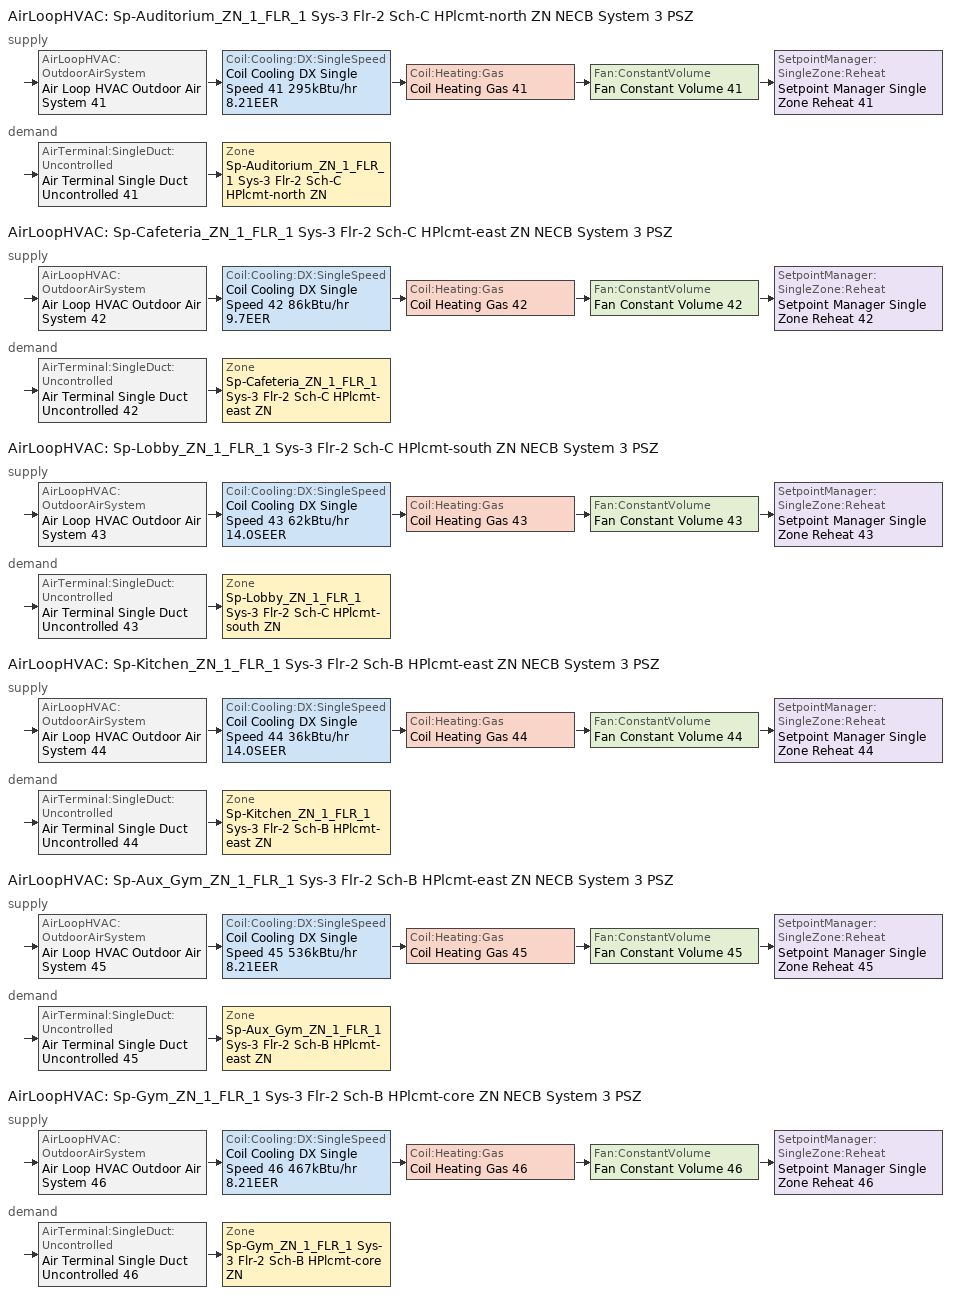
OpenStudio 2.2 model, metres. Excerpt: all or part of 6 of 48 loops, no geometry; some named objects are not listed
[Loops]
AirLoopHVAC 'Sp-Auditorium_ZN_1_FLR_1 Sys-3 Flr-2 Sch-C HPlcmt-north ZN NECB System 3 PSZ'
 supply: AirLoopHVAC:OutdoorAirSystem 'Air Loop HVAC Outdoor Air System 41' > Coil:Cooling:DX:SingleSpeed 'Coil Cooling DX Single Speed 41 295kBtu/hr 8.21EER' > Coil:Heating:Gas 'Coil Heating Gas 41' > Fan:ConstantVolume 'Fan Constant Volume 41' > SetpointManager:SingleZone:Reheat 'Setpoint Manager Single Zone Reheat 41'
 demand: AirTerminal:SingleDuct:Uncontrolled 'Air Terminal Single Duct Uncontrolled 41' > Zone 'Sp-Auditorium_ZN_1_FLR_1 Sys-3 Flr-2 Sch-C HPlcmt-north ZN'
AirLoopHVAC 'Sp-Cafeteria_ZN_1_FLR_1 Sys-3 Flr-2 Sch-C HPlcmt-east ZN NECB System 3 PSZ'
 supply: AirLoopHVAC:OutdoorAirSystem 'Air Loop HVAC Outdoor Air System 42' > Coil:Cooling:DX:SingleSpeed 'Coil Cooling DX Single Speed 42 86kBtu/hr 9.7EER' > Coil:Heating:Gas 'Coil Heating Gas 42' > Fan:ConstantVolume 'Fan Constant Volume 42' > SetpointManager:SingleZone:Reheat 'Setpoint Manager Single Zone Reheat 42'
 demand: AirTerminal:SingleDuct:Uncontrolled 'Air Terminal Single Duct Uncontrolled 42' > Zone 'Sp-Cafeteria_ZN_1_FLR_1 Sys-3 Flr-2 Sch-C HPlcmt-east ZN'
AirLoopHVAC 'Sp-Lobby_ZN_1_FLR_1 Sys-3 Flr-2 Sch-C HPlcmt-south ZN NECB System 3 PSZ'
 supply: AirLoopHVAC:OutdoorAirSystem 'Air Loop HVAC Outdoor Air System 43' > Coil:Cooling:DX:SingleSpeed 'Coil Cooling DX Single Speed 43 62kBtu/hr 14.0SEER' > Coil:Heating:Gas 'Coil Heating Gas 43' > Fan:ConstantVolume 'Fan Constant Volume 43' > SetpointManager:SingleZone:Reheat 'Setpoint Manager Single Zone Reheat 43'
 demand: AirTerminal:SingleDuct:Uncontrolled 'Air Terminal Single Duct Uncontrolled 43' > Zone 'Sp-Lobby_ZN_1_FLR_1 Sys-3 Flr-2 Sch-C HPlcmt-south ZN'
AirLoopHVAC 'Sp-Kitchen_ZN_1_FLR_1 Sys-3 Flr-2 Sch-B HPlcmt-east ZN NECB System 3 PSZ'
 supply: AirLoopHVAC:OutdoorAirSystem 'Air Loop HVAC Outdoor Air System 44' > Coil:Cooling:DX:SingleSpeed 'Coil Cooling DX Single Speed 44 36kBtu/hr 14.0SEER' > Coil:Heating:Gas 'Coil Heating Gas 44' > Fan:ConstantVolume 'Fan Constant Volume 44' > SetpointManager:SingleZone:Reheat 'Setpoint Manager Single Zone Reheat 44'
 demand: AirTerminal:SingleDuct:Uncontrolled 'Air Terminal Single Duct Uncontrolled 44' > Zone 'Sp-Kitchen_ZN_1_FLR_1 Sys-3 Flr-2 Sch-B HPlcmt-east ZN'
AirLoopHVAC 'Sp-Aux_Gym_ZN_1_FLR_1 Sys-3 Flr-2 Sch-B HPlcmt-east ZN NECB System 3 PSZ'
 supply: AirLoopHVAC:OutdoorAirSystem 'Air Loop HVAC Outdoor Air System 45' > Coil:Cooling:DX:SingleSpeed 'Coil Cooling DX Single Speed 45 536kBtu/hr 8.21EER' > Coil:Heating:Gas 'Coil Heating Gas 45' > Fan:ConstantVolume 'Fan Constant Volume 45' > SetpointManager:SingleZone:Reheat 'Setpoint Manager Single Zone Reheat 45'
 demand: AirTerminal:SingleDuct:Uncontrolled 'Air Terminal Single Duct Uncontrolled 45' > Zone 'Sp-Aux_Gym_ZN_1_FLR_1 Sys-3 Flr-2 Sch-B HPlcmt-east ZN'
AirLoopHVAC 'Sp-Gym_ZN_1_FLR_1 Sys-3 Flr-2 Sch-B HPlcmt-core ZN NECB System 3 PSZ'
 supply: AirLoopHVAC:OutdoorAirSystem 'Air Loop HVAC Outdoor Air System 46' > Coil:Cooling:DX:SingleSpeed 'Coil Cooling DX Single Speed 46 467kBtu/hr 8.21EER' > Coil:Heating:Gas 'Coil Heating Gas 46' > Fan:ConstantVolume 'Fan Constant Volume 46' > SetpointManager:SingleZone:Reheat 'Setpoint Manager Single Zone Reheat 46'
 demand: AirTerminal:SingleDuct:Uncontrolled 'Air Terminal Single Duct Uncontrolled 46' > Zone 'Sp-Gym_ZN_1_FLR_1 Sys-3 Flr-2 Sch-B HPlcmt-core ZN'
[Sizing:Zone] Zone Cooling Design Supply Air Temperature Input Method=SupplyAirTemperature; Zone Cooling Design Supply Air Temperature {C}=13; Zone Cooling Design Supply Air Temperature Difference {deltaC}=11.11; Zone Heating Design Supply Air Temperature Input Method=SupplyAirTemperature; Zone Heating Design Supply Air Temperature {C}=43; Zone Heating Design Supply Air Temperature Difference {deltaC}=11.11; Zone Cooling Design Supply Air Humidity Ratio {kg-H2O/kg-air}=0.0085; Zone Heating Design Supply Air Humidity Ratio {kg-H2O/kg-air}=0.008; Zone Heating Sizing Factor=1.3; Zone Cooling Sizing Factor=1.1; Cooling Design Air Flow Method=DesignDay; Heating Design Air Flow Method=DesignDay; Account for Dedicated Outdoor Air System=No; Dedicated Outdoor Air System Control Strategy=NeutralSupplyAir; Dedicated Outdoor Air Low Setpoint Temperature for Design {C}=autosize; Dedicated Outdoor Air High Setpoint Temperature for Design {C}=autosize
Sp-Auditorium_ZN_1_FLR_1 Sys-3 Flr-2 Sch-C HPlcmt-north ZN; Sp-Cafeteria_ZN_1_FLR_1 Sys-3 Flr-2 Sch-C HPlcmt-east ZN; Sp-Lobby_ZN_1_FLR_1 Sys-3 Flr-2 Sch-C HPlcmt-south ZN; Sp-Kitchen_ZN_1_FLR_1 Sys-3 Flr-2 Sch-B HPlcmt-east ZN; Sp-Aux_Gym_ZN_1_FLR_1 Sys-3 Flr-2 Sch-B HPlcmt-east ZN; Sp-Gym_ZN_1_FLR_1 Sys-3 Flr-2 Sch-B HPlcmt-core ZN
[Zone equipment]
Sp-Auditorium_ZN_1_FLR_1 Sys-3 Flr-2 Sch-C HPlcmt-north ZN: Air Terminal Single Duct Uncontrolled 41, Zone HVAC Baseboard Convective Water 41
Sp-Cafeteria_ZN_1_FLR_1 Sys-3 Flr-2 Sch-C HPlcmt-east ZN: Air Terminal Single Duct Uncontrolled 42, Zone HVAC Baseboard Convective Water 42
Sp-Lobby_ZN_1_FLR_1 Sys-3 Flr-2 Sch-C HPlcmt-south ZN: Air Terminal Single Duct Uncontrolled 43, Zone HVAC Baseboard Convective Water 43
Sp-Kitchen_ZN_1_FLR_1 Sys-3 Flr-2 Sch-B HPlcmt-east ZN: Air Terminal Single Duct Uncontrolled 44, Zone HVAC Baseboard Convective Water 44
Sp-Aux_Gym_ZN_1_FLR_1 Sys-3 Flr-2 Sch-B HPlcmt-east ZN: Air Terminal Single Duct Uncontrolled 45, Zone HVAC Baseboard Convective Water 45
Sp-Gym_ZN_1_FLR_1 Sys-3 Flr-2 Sch-B HPlcmt-core ZN: Air Terminal Single Duct Uncontrolled 46, Zone HVAC Baseboard Convective Water 46
[AirLoopHVAC] Design Supply Air Flow Rate {m3/s}=AutoSize
Name | Availability Schedule | Availability Manager
Sp-Auditorium_ZN_1_FLR_1 Sys-3 Flr-2 Sch-C HPlcmt-north ZN NECB System 3 PSZ | Sp-Auditorium_ZN_1_FLR_1 Sys-3 Flr-2 Sch-C HPlcmt-north ZN NECB System 3 PSZ Occ Sch | Availability Manager Night Cycle 1
Sp-Cafeteria_ZN_1_FLR_1 Sys-3 Flr-2 Sch-C HPlcmt-east ZN NECB System 3 PSZ | Sp-Cafeteria_ZN_1_FLR_1 Sys-3 Flr-2 Sch-C HPlcmt-east ZN NECB System 3 PSZ Occ Sch | Availability Manager Night Cycle 4
Sp-Lobby_ZN_1_FLR_1 Sys-3 Flr-2 Sch-C HPlcmt-south ZN NECB System 3 PSZ | Sp-Lobby_ZN_1_FLR_1 Sys-3 Flr-2 Sch-C HPlcmt-south ZN NECB System 3 PSZ Occ Sch | Availability Manager Night Cycle 26
Sp-Kitchen_ZN_1_FLR_1 Sys-3 Flr-2 Sch-B HPlcmt-east ZN NECB System 3 PSZ | Sp-Kitchen_ZN_1_FLR_1 Sys-3 Flr-2 Sch-B HPlcmt-east ZN NECB System 3 PSZ Occ Sch | Availability Manager Night Cycle 24
Sp-Aux_Gym_ZN_1_FLR_1 Sys-3 Flr-2 Sch-B HPlcmt-east ZN NECB System 3 PSZ | Sp-Aux_Gym_ZN_1_FLR_1 Sys-3 Flr-2 Sch-B HPlcmt-east ZN NECB System 3 PSZ Occ Sch | Availability Manager Night Cycle 2
Sp-Gym_ZN_1_FLR_1 Sys-3 Flr-2 Sch-B HPlcmt-core ZN NECB System 3 PSZ | Sp-Gym_ZN_1_FLR_1 Sys-3 Flr-2 Sch-B HPlcmt-core ZN NECB System 3 PSZ Occ Sch | Availability Manager Night Cycle 23
[Sizing:System] Type of Load to Size On=Sensible; Design Outdoor Air Flow Rate {m3/s}=Autosize; Minimum System Air Flow Ratio=1; Preheat Design Temperature {C}=7; Preheat Design Humidity Ratio {kg-H2O/kg-Air}=0.008; Precool Design Temperature {C}=13; Precool Design Humidity Ratio {kg-H2O/kg-Air}=0.008; Central Cooling Design Supply Air Temperature {C}=13; Central Heating Design Supply Air Temperature {C}=43; Sizing Option=NonCoincident; 100% Outdoor Air in Cooling=No; 100% Outdoor Air in Heating=No; Central Cooling Design Supply Air Humidity Ratio {kg-H2O/kg-Air}=0.0085; Central Heating Design Supply Air Humidity Ratio {kg-H2O/kg-Air}=0.008; Cooling Design Air Flow Method=DesignDay; Cooling Design Air Flow Rate {m3/s}=0; Heating Design Air Flow Method=DesignDay; Heating Design Air Flow Rate {m3/s}=0; System Outdoor Air Method=ZoneSum; Zone Maximum Outdoor Air Fraction=1; Cooling Supply Air Flow Rate Per Floor Area {m3/s-m2}=0.00996765; Cooling Fraction of Autosized Cooling Supply Air Flow Rate=1; Cooling Supply Air Flow Rate Per Unit Cooling Capacity {m3/s-W}=3.94755e-05; Heating Supply Air Flow Rate Per Floor Area {m3/s-m2}=0.00996765; Heating Fraction of Autosized Heating Supply Air Flow Rate=1; Heating Fraction of Autosized Cooling Supply Air Flow Rate=1; Heating Supply Air Flow Rate Per Unit Heating Capacity {m3/s-W}=3.15882e-05; Cooling Design Capacity Method=CoolingDesignCapacity; Cooling Design Capacity {W}=autosize; Cooling Design Capacity Per Floor Area {W/m2}=234.7; Fraction of Autosized Cooling Design Capacity=1; Heating Design Capacity Method=HeatingDesignCapacity; Heating Design Capacity {W}=autosize; Heating Design Capacity Per Floor Area {W/m2}=157; Fraction of Autosized Heating Design Capacity=1; Central Cooling Capacity Control Method=OnOff
Sp-Auditorium_ZN_1_FLR_1 Sys-3 Flr-2 Sch-C HPlcmt-north ZN NECB System 3 PSZ; Sp-Cafeteria_ZN_1_FLR_1 Sys-3 Flr-2 Sch-C HPlcmt-east ZN NECB System 3 PSZ; Sp-Lobby_ZN_1_FLR_1 Sys-3 Flr-2 Sch-C HPlcmt-south ZN NECB System 3 PSZ; Sp-Kitchen_ZN_1_FLR_1 Sys-3 Flr-2 Sch-B HPlcmt-east ZN NECB System 3 PSZ; Sp-Aux_Gym_ZN_1_FLR_1 Sys-3 Flr-2 Sch-B HPlcmt-east ZN NECB System 3 PSZ; Sp-Gym_ZN_1_FLR_1 Sys-3 Flr-2 Sch-B HPlcmt-core ZN NECB System 3 PSZ
[Fan:ConstantVolume] Availability Schedule=Always On Discrete; Fan Efficiency=0.39975; Pressure Rise {Pa}=640; Maximum Flow Rate {m3/s}=AutoSize; Motor Efficiency=0.615
Fan Constant Volume 41; Fan Constant Volume 42; Fan Constant Volume 43; Fan Constant Volume 44; Fan Constant Volume 45; Fan Constant Volume 46
[Coil:Heating:Gas] Availability Schedule=Always On Discrete; Gas Burner Efficiency=0.8; Nominal Capacity {W}=AutoSize; Parasitic Electric Load {W}=0; Parasitic Gas Load {W}=0
Coil Heating Gas 41; Coil Heating Gas 42; Coil Heating Gas 43; Coil Heating Gas 44; Coil Heating Gas 45; Coil Heating Gas 46
[Coil:Cooling:DX:SingleSpeed] Availability Schedule=Always On Discrete; Rated Total Cooling Capacity {W}=autosize; Rated Sensible Heat Ratio=autosize; Rated Air Flow Rate {m3/s}=autosize; Rated Evaporator Fan Power Per Volume Flow Rate {W/(m3/s)}=773.3; Condenser Type=AirCooled; Evaporative Condenser Effectiveness=0; Evaporative Condenser Air Flow Rate {m3/s}=Autosize; Evaporative Condenser Pump Rated Power Consumption {W}=Autosize; Crankcase Heater Capacity {W}=0; Maximum Outdoor Dry-Bulb Temperature for Crankcase Heater Operation {C}=0; Basin Heater Capacity {W/K}=0; Basin Heater Setpoint Temperature {C}=10
Name | Rated COP {W/W} | Total Cooling Capacity Function of Temperature Curve | Total Cooling Capacity Function of Flow Fraction Curve | Energy Input Ratio Function of Temperature Curve | Energy Input Ratio Function of Flow Fraction Curve | Part Load Fraction Correlation Curve
Coil Cooling DX Single Speed 41 295kBtu/hr 8.21EER | 2.96473 | DXCOOL-NECB2011-REF-CAPFT 35 | DXCOOL-NECB2011-REF-CAPFFLOW 35 | DXCOOL-NECB2011-REF-COOLEIRFT 35 | DXCOOL-NECB2011-REF-COOLEIRFFLOW 35 | DXCOOL-NECB2011-REF-COOLPLFFPLR 35
Coil Cooling DX Single Speed 42 86kBtu/hr 9.7EER | 3.34383 | DXCOOL-NECB2011-REF-CAPFT 36 | DXCOOL-NECB2011-REF-CAPFFLOW 36 | DXCOOL-NECB2011-REF-COOLEIRFT 36 | DXCOOL-NECB2011-REF-COOLEIRFFLOW 36 | DXCOOL-NECB2011-REF-COOLPLFFPLR 36
Coil Cooling DX Single Speed 43 62kBtu/hr 14.0SEER | 3.8248 | DXCOOL-NECB2011-REF-CAPFT 37 | DXCOOL-NECB2011-REF-CAPFFLOW 37 | DXCOOL-NECB2011-REF-COOLEIRFT 37 | DXCOOL-NECB2011-REF-COOLEIRFFLOW 37 | DXCOOL-NECB2011-REF-COOLPLFFPLR 37
Coil Cooling DX Single Speed 44 36kBtu/hr 14.0SEER | 3.8248 | DXCOOL-NECB2011-REF-CAPFT 38 | DXCOOL-NECB2011-REF-CAPFFLOW 38 | DXCOOL-NECB2011-REF-COOLEIRFT 38 | DXCOOL-NECB2011-REF-COOLEIRFFLOW 38 | DXCOOL-NECB2011-REF-COOLPLFFPLR 38
Coil Cooling DX Single Speed 45 536kBtu/hr 8.21EER | 3.11996 | DXCOOL-NECB2011-REF-CAPFT 39 | DXCOOL-NECB2011-REF-CAPFFLOW 39 | DXCOOL-NECB2011-REF-COOLEIRFT 39 | DXCOOL-NECB2011-REF-COOLEIRFFLOW 39 | DXCOOL-NECB2011-REF-COOLPLFFPLR 39
Coil Cooling DX Single Speed 46 467kBtu/hr 8.21EER | 3.07535 | DXCOOL-NECB2011-REF-CAPFT 40 | DXCOOL-NECB2011-REF-CAPFFLOW 40 | DXCOOL-NECB2011-REF-COOLEIRFT 40 | DXCOOL-NECB2011-REF-COOLEIRFFLOW 40 | DXCOOL-NECB2011-REF-COOLPLFFPLR 40
[Controller:OutdoorAir] Minimum Outdoor Air Flow Rate {m3/s}=0; Maximum Outdoor Air Flow Rate {m3/s}=Autosize; Economizer Control Action Type=ModulateFlow; Lockout Type=NoLockout; Minimum Limit Type=FixedMinimum; High Humidity Control=No; Heat Recovery Bypass Control Type=BypassWhenWithinEconomizerLimits
Name | Economizer Control Type | Minimum Outdoor Air Schedule | Controller Mechanical Ventilation | Economizer Maximum Limit Dry-Bulb Temperature {C} | Economizer Maximum Limit Enthalpy {J/kg} | Economizer Minimum Limit Dry-Bulb Temperature {C}
Controller Outdoor Air 41 | DifferentialEnthalpy | Sp-Auditorium_ZN_1_FLR_1 Sys-3 Flr-2 Sch-C HPlcmt-north ZN NECB System 3 PSZ Occ Sch | Controller Mechanical Ventilation 41
Controller Outdoor Air 42 | DifferentialEnthalpy | Sp-Cafeteria_ZN_1_FLR_1 Sys-3 Flr-2 Sch-C HPlcmt-east ZN NECB System 3 PSZ Occ Sch | Controller Mechanical Ventilation 42
Controller Outdoor Air 43 | NoEconomizer | Sp-Lobby_ZN_1_FLR_1 Sys-3 Flr-2 Sch-C HPlcmt-south ZN NECB System 3 PSZ Occ Sch | Controller Mechanical Ventilation 43 | 28 | 64000 | -100
Controller Outdoor Air 44 | NoEconomizer | Sp-Kitchen_ZN_1_FLR_1 Sys-3 Flr-2 Sch-B HPlcmt-east ZN NECB System 3 PSZ Occ Sch | Controller Mechanical Ventilation 44 | 28 | 64000 | -100
Controller Outdoor Air 45 | DifferentialEnthalpy | Sp-Aux_Gym_ZN_1_FLR_1 Sys-3 Flr-2 Sch-B HPlcmt-east ZN NECB System 3 PSZ Occ Sch | Controller Mechanical Ventilation 45
Controller Outdoor Air 46 | DifferentialEnthalpy | Sp-Gym_ZN_1_FLR_1 Sys-3 Flr-2 Sch-B HPlcmt-core ZN NECB System 3 PSZ Occ Sch | Controller Mechanical Ventilation 46
[Controller:MechanicalVentilation] Availability Schedule=Always On Discrete; System Outdoor Air Method=ZoneSum
Controller Mechanical Ventilation 41; Controller Mechanical Ventilation 42; Controller Mechanical Ventilation 43; Controller Mechanical Ventilation 44; Controller Mechanical Ventilation 45; Controller Mechanical Ventilation 46
[AirLoopHVAC:OutdoorAirSystem]
Name | Controller
Air Loop HVAC Outdoor Air System 41 | Controller Outdoor Air 41
Air Loop HVAC Outdoor Air System 42 | Controller Outdoor Air 42
Air Loop HVAC Outdoor Air System 43 | Controller Outdoor Air 43
Air Loop HVAC Outdoor Air System 44 | Controller Outdoor Air 44
Air Loop HVAC Outdoor Air System 45 | Controller Outdoor Air 45
Air Loop HVAC Outdoor Air System 46 | Controller Outdoor Air 46
[SetpointManager:SingleZone:Reheat] Minimum Supply Air Temperature {C}=13; Maximum Supply Air Temperature {C}=43
Name | Control Zone
Setpoint Manager Single Zone Reheat 41 | Sp-Auditorium_ZN_1_FLR_1 Sys-3 Flr-2 Sch-C HPlcmt-north ZN
Setpoint Manager Single Zone Reheat 42 | Sp-Cafeteria_ZN_1_FLR_1 Sys-3 Flr-2 Sch-C HPlcmt-east ZN
Setpoint Manager Single Zone Reheat 43 | Sp-Lobby_ZN_1_FLR_1 Sys-3 Flr-2 Sch-C HPlcmt-south ZN
Setpoint Manager Single Zone Reheat 44 | Sp-Kitchen_ZN_1_FLR_1 Sys-3 Flr-2 Sch-B HPlcmt-east ZN
Setpoint Manager Single Zone Reheat 45 | Sp-Aux_Gym_ZN_1_FLR_1 Sys-3 Flr-2 Sch-B HPlcmt-east ZN
Setpoint Manager Single Zone Reheat 46 | Sp-Gym_ZN_1_FLR_1 Sys-3 Flr-2 Sch-B HPlcmt-core ZN
[AirTerminal:SingleDuct:Uncontrolled] Availability Schedule=Always On Discrete; Maximum Air Flow Rate {m3/s}=AutoSize
Air Terminal Single Duct Uncontrolled 41; Air Terminal Single Duct Uncontrolled 42; Air Terminal Single Duct Uncontrolled 43; Air Terminal Single Duct Uncontrolled 44; Air Terminal Single Duct Uncontrolled 45; Air Terminal Single Duct Uncontrolled 46
[AvailabilityManager:NightCycle] Control Type=CycleOnAny; Thermostat Tolerance {deltaC}=1; Cycling Run Time {s}=3600
Availability Manager Night Cycle 1; Availability Manager Night Cycle 2; Availability Manager Night Cycle 4; Availability Manager Night Cycle 23; Availability Manager Night Cycle 24; Availability Manager Night Cycle 26
[Schedule:Ruleset]
Name | Default Day Schedule | Summer Design Day Schedule | Winter Design Day Schedule
Sp-Auditorium_ZN_1_FLR_1 Sys-3 Flr-2 Sch-C HPlcmt-north ZN NECB System 3 PSZ Occ Sch | Sp-Auditorium_ZN_1_FLR_1 Sys-3 Flr-2 Sch-C HPlcmt-north ZN NECB System 3 PSZ Occ Sch Default | Sp-Auditorium_ZN_1_FLR_1 Sys-3 Flr-2 Sch-C HPlcmt-north ZN NECB System 3 PSZ Occ Sch Summer Design Day | Sp-Auditorium_ZN_1_FLR_1 Sys-3 Flr-2 Sch-C HPlcmt-north ZN NECB System 3 PSZ Occ Sch Winter Design Day
Sp-Aux_Gym_ZN_1_FLR_1 Sys-3 Flr-2 Sch-B HPlcmt-east ZN NECB System 3 PSZ Occ Sch | Sp-Aux_Gym_ZN_1_FLR_1 Sys-3 Flr-2 Sch-B HPlcmt-east ZN NECB System 3 PSZ Occ Sch Default | Sp-Aux_Gym_ZN_1_FLR_1 Sys-3 Flr-2 Sch-B HPlcmt-east ZN NECB System 3 PSZ Occ Sch Summer Design Day | Sp-Aux_Gym_ZN_1_FLR_1 Sys-3 Flr-2 Sch-B HPlcmt-east ZN NECB System 3 PSZ Occ Sch Winter Design Day
Sp-Cafeteria_ZN_1_FLR_1 Sys-3 Flr-2 Sch-C HPlcmt-east ZN NECB System 3 PSZ Occ Sch | Sp-Cafeteria_ZN_1_FLR_1 Sys-3 Flr-2 Sch-C HPlcmt-east ZN NECB System 3 PSZ Occ Sch Default | Sp-Cafeteria_ZN_1_FLR_1 Sys-3 Flr-2 Sch-C HPlcmt-east ZN NECB System 3 PSZ Occ Sch Summer Design Day | Sp-Cafeteria_ZN_1_FLR_1 Sys-3 Flr-2 Sch-C HPlcmt-east ZN NECB System 3 PSZ Occ Sch Winter Design Day
Sp-Gym_ZN_1_FLR_1 Sys-3 Flr-2 Sch-B HPlcmt-core ZN NECB System 3 PSZ Occ Sch | Sp-Gym_ZN_1_FLR_1 Sys-3 Flr-2 Sch-B HPlcmt-core ZN NECB System 3 PSZ Occ Sch Default | Sp-Gym_ZN_1_FLR_1 Sys-3 Flr-2 Sch-B HPlcmt-core ZN NECB System 3 PSZ Occ Sch Summer Design Day | Sp-Gym_ZN_1_FLR_1 Sys-3 Flr-2 Sch-B HPlcmt-core ZN NECB System 3 PSZ Occ Sch Winter Design Day
Sp-Kitchen_ZN_1_FLR_1 Sys-3 Flr-2 Sch-B HPlcmt-east ZN NECB System 3 PSZ Occ Sch | Sp-Kitchen_ZN_1_FLR_1 Sys-3 Flr-2 Sch-B HPlcmt-east ZN NECB System 3 PSZ Occ Sch Default | Sp-Kitchen_ZN_1_FLR_1 Sys-3 Flr-2 Sch-B HPlcmt-east ZN NECB System 3 PSZ Occ Sch Summer Design Day | Sp-Kitchen_ZN_1_FLR_1 Sys-3 Flr-2 Sch-B HPlcmt-east ZN NECB System 3 PSZ Occ Sch Winter Design Day
Sp-Lobby_ZN_1_FLR_1 Sys-3 Flr-2 Sch-C HPlcmt-south ZN NECB System 3 PSZ Occ Sch | Sp-Lobby_ZN_1_FLR_1 Sys-3 Flr-2 Sch-C HPlcmt-south ZN NECB System 3 PSZ Occ Sch Default | Sp-Lobby_ZN_1_FLR_1 Sys-3 Flr-2 Sch-C HPlcmt-south ZN NECB System 3 PSZ Occ Sch Summer Design Day | Sp-Lobby_ZN_1_FLR_1 Sys-3 Flr-2 Sch-C HPlcmt-south ZN NECB System 3 PSZ Occ Sch Winter Design Day
[Schedule:Day]
Sp-Auditorium_ZN_1_FLR_1 Sys-3 Flr-2 Sch-C HPlcmt-north ZN NECB System 3 PSZ Occ Sch Default; Sp-Auditorium_ZN_1_FLR_1 Sys-3 Flr-2 Sch-C HPlcmt-north ZN NECB System 3 PSZ Occ Sch Winter Design Day; Sp-Auditorium_ZN_1_FLR_1 Sys-3 Flr-2 Sch-C HPlcmt-north ZN NECB System 3 PSZ Occ Sch Summer Design Day; Sp-Aux_Gym_ZN_1_FLR_1 Sys-3 Flr-2 Sch-B HPlcmt-east ZN NECB System 3 PSZ Occ Sch Default; Sp-Aux_Gym_ZN_1_FLR_1 Sys-3 Flr-2 Sch-B HPlcmt-east ZN NECB System 3 PSZ Occ Sch Winter Design Day; Sp-Aux_Gym_ZN_1_FLR_1 Sys-3 Flr-2 Sch-B HPlcmt-east ZN NECB System 3 PSZ Occ Sch Summer Design Day; Sp-Cafeteria_ZN_1_FLR_1 Sys-3 Flr-2 Sch-C HPlcmt-east ZN NECB System 3 PSZ Occ Sch Default; Sp-Cafeteria_ZN_1_FLR_1 Sys-3 Flr-2 Sch-C HPlcmt-east ZN NECB System 3 PSZ Occ Sch Winter Design Day; Sp-Cafeteria_ZN_1_FLR_1 Sys-3 Flr-2 Sch-C HPlcmt-east ZN NECB System 3 PSZ Occ Sch Summer Design Day; Sp-Gym_ZN_1_FLR_1 Sys-3 Flr-2 Sch-B HPlcmt-core ZN NECB System 3 PSZ Occ Sch Default; Sp-Gym_ZN_1_FLR_1 Sys-3 Flr-2 Sch-B HPlcmt-core ZN NECB System 3 PSZ Occ Sch Winter Design Day; Sp-Gym_ZN_1_FLR_1 Sys-3 Flr-2 Sch-B HPlcmt-core ZN NECB System 3 PSZ Occ Sch Summer Design Day; Sp-Kitchen_ZN_1_FLR_1 Sys-3 Flr-2 Sch-B HPlcmt-east ZN NECB System 3 PSZ Occ Sch Default; Sp-Kitchen_ZN_1_FLR_1 Sys-3 Flr-2 Sch-B HPlcmt-east ZN NECB System 3 PSZ Occ Sch Winter Design Day; Sp-Kitchen_ZN_1_FLR_1 Sys-3 Flr-2 Sch-B HPlcmt-east ZN NECB System 3 PSZ Occ Sch Summer Design Day; Sp-Lobby_ZN_1_FLR_1 Sys-3 Flr-2 Sch-C HPlcmt-south ZN NECB System 3 PSZ Occ Sch Default; Sp-Lobby_ZN_1_FLR_1 Sys-3 Flr-2 Sch-C HPlcmt-south ZN NECB System 3 PSZ Occ Sch Winter Design Day; Sp-Lobby_ZN_1_FLR_1 Sys-3 Flr-2 Sch-C HPlcmt-south ZN NECB System 3 PSZ Occ Sch Summer Design Day: 24, 0, 1
Sp-Auditorium_ZN_1_FLR_1 Sys-3 Flr-2 Sch-C HPlcmt-north ZN NECB System 3 PSZ Occ Sch Monday; Sp-Auditorium_ZN_1_FLR_1 Sys-3 Flr-2 Sch-C HPlcmt-north ZN NECB System 3 PSZ Occ Sch Tuesday; Sp-Auditorium_ZN_1_FLR_1 Sys-3 Flr-2 Sch-C HPlcmt-north ZN NECB System 3 PSZ Occ Sch Wednesday; Sp-Auditorium_ZN_1_FLR_1 Sys-3 Flr-2 Sch-C HPlcmt-north ZN NECB System 3 PSZ Occ Sch Thursday; Sp-Auditorium_ZN_1_FLR_1 Sys-3 Flr-2 Sch-C HPlcmt-north ZN NECB System 3 PSZ Occ Sch Friday; Sp-Auditorium_ZN_1_FLR_1 Sys-3 Flr-2 Sch-C HPlcmt-north ZN NECB System 3 PSZ Occ Sch Saturday; Sp-Cafeteria_ZN_1_FLR_1 Sys-3 Flr-2 Sch-C HPlcmt-east ZN NECB System 3 PSZ Occ Sch Monday; Sp-Cafeteria_ZN_1_FLR_1 Sys-3 Flr-2 Sch-C HPlcmt-east ZN NECB System 3 PSZ Occ Sch Tuesday; Sp-Cafeteria_ZN_1_FLR_1 Sys-3 Flr-2 Sch-C HPlcmt-east ZN NECB System 3 PSZ Occ Sch Wednesday; Sp-Cafeteria_ZN_1_FLR_1 Sys-3 Flr-2 Sch-C HPlcmt-east ZN NECB System 3 PSZ Occ Sch Thursday; Sp-Cafeteria_ZN_1_FLR_1 Sys-3 Flr-2 Sch-C HPlcmt-east ZN NECB System 3 PSZ Occ Sch Friday; Sp-Cafeteria_ZN_1_FLR_1 Sys-3 Flr-2 Sch-C HPlcmt-east ZN NECB System 3 PSZ Occ Sch Saturday; Sp-Lobby_ZN_1_FLR_1 Sys-3 Flr-2 Sch-C HPlcmt-south ZN NECB System 3 PSZ Occ Sch Monday; Sp-Lobby_ZN_1_FLR_1 Sys-3 Flr-2 Sch-C HPlcmt-south ZN NECB System 3 PSZ Occ Sch Tuesday; Sp-Lobby_ZN_1_FLR_1 Sys-3 Flr-2 Sch-C HPlcmt-south ZN NECB System 3 PSZ Occ Sch Wednesday; Sp-Lobby_ZN_1_FLR_1 Sys-3 Flr-2 Sch-C HPlcmt-south ZN NECB System 3 PSZ Occ Sch Thursday; Sp-Lobby_ZN_1_FLR_1 Sys-3 Flr-2 Sch-C HPlcmt-south ZN NECB System 3 PSZ Occ Sch Friday; Sp-Lobby_ZN_1_FLR_1 Sys-3 Flr-2 Sch-C HPlcmt-south ZN NECB System 3 PSZ Occ Sch Saturday: 9, 0, 0, 21, 0, 1, 24, 0, 0
Sp-Auditorium_ZN_1_FLR_1 Sys-3 Flr-2 Sch-C HPlcmt-north ZN NECB System 3 PSZ Occ Sch Sunday; Sp-Cafeteria_ZN_1_FLR_1 Sys-3 Flr-2 Sch-C HPlcmt-east ZN NECB System 3 PSZ Occ Sch Sunday; Sp-Lobby_ZN_1_FLR_1 Sys-3 Flr-2 Sch-C HPlcmt-south ZN NECB System 3 PSZ Occ Sch Sunday: 11, 0, 0, 19, 0, 1, 24, 0, 0
Sp-Aux_Gym_ZN_1_FLR_1 Sys-3 Flr-2 Sch-B HPlcmt-east ZN NECB System 3 PSZ Occ Sch Monday; Sp-Aux_Gym_ZN_1_FLR_1 Sys-3 Flr-2 Sch-B HPlcmt-east ZN NECB System 3 PSZ Occ Sch Tuesday; Sp-Aux_Gym_ZN_1_FLR_1 Sys-3 Flr-2 Sch-B HPlcmt-east ZN NECB System 3 PSZ Occ Sch Wednesday; Sp-Aux_Gym_ZN_1_FLR_1 Sys-3 Flr-2 Sch-B HPlcmt-east ZN NECB System 3 PSZ Occ Sch Thursday; Sp-Aux_Gym_ZN_1_FLR_1 Sys-3 Flr-2 Sch-B HPlcmt-east ZN NECB System 3 PSZ Occ Sch Friday; Sp-Gym_ZN_1_FLR_1 Sys-3 Flr-2 Sch-B HPlcmt-core ZN NECB System 3 PSZ Occ Sch Monday; Sp-Gym_ZN_1_FLR_1 Sys-3 Flr-2 Sch-B HPlcmt-core ZN NECB System 3 PSZ Occ Sch Tuesday; Sp-Gym_ZN_1_FLR_1 Sys-3 Flr-2 Sch-B HPlcmt-core ZN NECB System 3 PSZ Occ Sch Wednesday; Sp-Gym_ZN_1_FLR_1 Sys-3 Flr-2 Sch-B HPlcmt-core ZN NECB System 3 PSZ Occ Sch Thursday; Sp-Gym_ZN_1_FLR_1 Sys-3 Flr-2 Sch-B HPlcmt-core ZN NECB System 3 PSZ Occ Sch Friday; Sp-Kitchen_ZN_1_FLR_1 Sys-3 Flr-2 Sch-B HPlcmt-east ZN NECB System 3 PSZ Occ Sch Monday; Sp-Kitchen_ZN_1_FLR_1 Sys-3 Flr-2 Sch-B HPlcmt-east ZN NECB System 3 PSZ Occ Sch Tuesday; Sp-Kitchen_ZN_1_FLR_1 Sys-3 Flr-2 Sch-B HPlcmt-east ZN NECB System 3 PSZ Occ Sch Wednesday; Sp-Kitchen_ZN_1_FLR_1 Sys-3 Flr-2 Sch-B HPlcmt-east ZN NECB System 3 PSZ Occ Sch Thursday; Sp-Kitchen_ZN_1_FLR_1 Sys-3 Flr-2 Sch-B HPlcmt-east ZN NECB System 3 PSZ Occ Sch Friday: 1, 0, 1, 10, 0, 0, 24, 0, 1
Sp-Aux_Gym_ZN_1_FLR_1 Sys-3 Flr-2 Sch-B HPlcmt-east ZN NECB System 3 PSZ Occ Sch Saturday; Sp-Gym_ZN_1_FLR_1 Sys-3 Flr-2 Sch-B HPlcmt-core ZN NECB System 3 PSZ Occ Sch Saturday; Sp-Kitchen_ZN_1_FLR_1 Sys-3 Flr-2 Sch-B HPlcmt-east ZN NECB System 3 PSZ Occ Sch Saturday: 2, 0, 1, 10, 0, 0, 24, 0, 1
Sp-Aux_Gym_ZN_1_FLR_1 Sys-3 Flr-2 Sch-B HPlcmt-east ZN NECB System 3 PSZ Occ Sch Sunday; Sp-Gym_ZN_1_FLR_1 Sys-3 Flr-2 Sch-B HPlcmt-core ZN NECB System 3 PSZ Occ Sch Sunday; Sp-Kitchen_ZN_1_FLR_1 Sys-3 Flr-2 Sch-B HPlcmt-east ZN NECB System 3 PSZ Occ Sch Sunday: 1, 0, 0, 2, 0, 1, 11, 0, 0, 23, 0, 1, 24, 0, 0
[Schedule:Rule] Date Specification Type=DateRange; Start Month=1; Start Day=1; End Month=12
Name | Schedule Ruleset | Rule Order | Day Schedule | Apply Monday | End Day | Apply Tuesday | Apply Wednesday | Apply Thursday | Apply Friday | Apply Saturday | Apply Sunday
Sp-Auditorium_ZN_1_FLR_1 Sys-3 Flr-2 Sch-C HPlcmt-north ZN NECB System 3 PSZ Occ Sch Monday Rule | Sp-Auditorium_ZN_1_FLR_1 Sys-3 Flr-2 Sch-C HPlcmt-north ZN NECB System 3 PSZ Occ Sch | 6 | Sp-Auditorium_ZN_1_FLR_1 Sys-3 Flr-2 Sch-C HPlcmt-north ZN NECB System 3 PSZ Occ Sch Monday | Yes | 25
Sp-Auditorium_ZN_1_FLR_1 Sys-3 Flr-2 Sch-C HPlcmt-north ZN NECB System 3 PSZ Occ Sch Tuesday Rule | Sp-Auditorium_ZN_1_FLR_1 Sys-3 Flr-2 Sch-C HPlcmt-north ZN NECB System 3 PSZ Occ Sch | 5 | Sp-Auditorium_ZN_1_FLR_1 Sys-3 Flr-2 Sch-C HPlcmt-north ZN NECB System 3 PSZ Occ Sch Tuesday |  | 26 | Yes
Sp-Auditorium_ZN_1_FLR_1 Sys-3 Flr-2 Sch-C HPlcmt-north ZN NECB System 3 PSZ Occ Sch Wednesday Rule | Sp-Auditorium_ZN_1_FLR_1 Sys-3 Flr-2 Sch-C HPlcmt-north ZN NECB System 3 PSZ Occ Sch | 4 | Sp-Auditorium_ZN_1_FLR_1 Sys-3 Flr-2 Sch-C HPlcmt-north ZN NECB System 3 PSZ Occ Sch Wednesday |  | 27 |  | Yes
Sp-Auditorium_ZN_1_FLR_1 Sys-3 Flr-2 Sch-C HPlcmt-north ZN NECB System 3 PSZ Occ Sch Thursday Rule | Sp-Auditorium_ZN_1_FLR_1 Sys-3 Flr-2 Sch-C HPlcmt-north ZN NECB System 3 PSZ Occ Sch | 3 | Sp-Auditorium_ZN_1_FLR_1 Sys-3 Flr-2 Sch-C HPlcmt-north ZN NECB System 3 PSZ Occ Sch Thursday |  | 28 |  |  | Yes
Sp-Auditorium_ZN_1_FLR_1 Sys-3 Flr-2 Sch-C HPlcmt-north ZN NECB System 3 PSZ Occ Sch Friday Rule | Sp-Auditorium_ZN_1_FLR_1 Sys-3 Flr-2 Sch-C HPlcmt-north ZN NECB System 3 PSZ Occ Sch | 2 | Sp-Auditorium_ZN_1_FLR_1 Sys-3 Flr-2 Sch-C HPlcmt-north ZN NECB System 3 PSZ Occ Sch Friday |  | 29 |  |  |  | Yes
Sp-Auditorium_ZN_1_FLR_1 Sys-3 Flr-2 Sch-C HPlcmt-north ZN NECB System 3 PSZ Occ Sch Saturday Rule | Sp-Auditorium_ZN_1_FLR_1 Sys-3 Flr-2 Sch-C HPlcmt-north ZN NECB System 3 PSZ Occ Sch | 1 | Sp-Auditorium_ZN_1_FLR_1 Sys-3 Flr-2 Sch-C HPlcmt-north ZN NECB System 3 PSZ Occ Sch Saturday |  | 30 |  |  |  |  | Yes
Sp-Auditorium_ZN_1_FLR_1 Sys-3 Flr-2 Sch-C HPlcmt-north ZN NECB System 3 PSZ Occ Sch Sunday Rule | Sp-Auditorium_ZN_1_FLR_1 Sys-3 Flr-2 Sch-C HPlcmt-north ZN NECB System 3 PSZ Occ Sch | 0 | Sp-Auditorium_ZN_1_FLR_1 Sys-3 Flr-2 Sch-C HPlcmt-north ZN NECB System 3 PSZ Occ Sch Sunday |  | 31 |  |  |  |  |  | Yes
Sp-Aux_Gym_ZN_1_FLR_1 Sys-3 Flr-2 Sch-B HPlcmt-east ZN NECB System 3 PSZ Occ Sch Monday Rule | Sp-Aux_Gym_ZN_1_FLR_1 Sys-3 Flr-2 Sch-B HPlcmt-east ZN NECB System 3 PSZ Occ Sch | 6 | Sp-Aux_Gym_ZN_1_FLR_1 Sys-3 Flr-2 Sch-B HPlcmt-east ZN NECB System 3 PSZ Occ Sch Monday | Yes | 25
Sp-Aux_Gym_ZN_1_FLR_1 Sys-3 Flr-2 Sch-B HPlcmt-east ZN NECB System 3 PSZ Occ Sch Tuesday Rule | Sp-Aux_Gym_ZN_1_FLR_1 Sys-3 Flr-2 Sch-B HPlcmt-east ZN NECB System 3 PSZ Occ Sch | 5 | Sp-Aux_Gym_ZN_1_FLR_1 Sys-3 Flr-2 Sch-B HPlcmt-east ZN NECB System 3 PSZ Occ Sch Tuesday |  | 26 | Yes
Sp-Aux_Gym_ZN_1_FLR_1 Sys-3 Flr-2 Sch-B HPlcmt-east ZN NECB System 3 PSZ Occ Sch Wednesday Rule | Sp-Aux_Gym_ZN_1_FLR_1 Sys-3 Flr-2 Sch-B HPlcmt-east ZN NECB System 3 PSZ Occ Sch | 4 | Sp-Aux_Gym_ZN_1_FLR_1 Sys-3 Flr-2 Sch-B HPlcmt-east ZN NECB System 3 PSZ Occ Sch Wednesday |  | 27 |  | Yes
Sp-Aux_Gym_ZN_1_FLR_1 Sys-3 Flr-2 Sch-B HPlcmt-east ZN NECB System 3 PSZ Occ Sch Thursday Rule | Sp-Aux_Gym_ZN_1_FLR_1 Sys-3 Flr-2 Sch-B HPlcmt-east ZN NECB System 3 PSZ Occ Sch | 3 | Sp-Aux_Gym_ZN_1_FLR_1 Sys-3 Flr-2 Sch-B HPlcmt-east ZN NECB System 3 PSZ Occ Sch Thursday |  | 28 |  |  | Yes
Sp-Aux_Gym_ZN_1_FLR_1 Sys-3 Flr-2 Sch-B HPlcmt-east ZN NECB System 3 PSZ Occ Sch Friday Rule | Sp-Aux_Gym_ZN_1_FLR_1 Sys-3 Flr-2 Sch-B HPlcmt-east ZN NECB System 3 PSZ Occ Sch | 2 | Sp-Aux_Gym_ZN_1_FLR_1 Sys-3 Flr-2 Sch-B HPlcmt-east ZN NECB System 3 PSZ Occ Sch Friday |  | 29 |  |  |  | Yes
Sp-Aux_Gym_ZN_1_FLR_1 Sys-3 Flr-2 Sch-B HPlcmt-east ZN NECB System 3 PSZ Occ Sch Saturday Rule | Sp-Aux_Gym_ZN_1_FLR_1 Sys-3 Flr-2 Sch-B HPlcmt-east ZN NECB System 3 PSZ Occ Sch | 1 | Sp-Aux_Gym_ZN_1_FLR_1 Sys-3 Flr-2 Sch-B HPlcmt-east ZN NECB System 3 PSZ Occ Sch Saturday |  | 30 |  |  |  |  | Yes
Sp-Aux_Gym_ZN_1_FLR_1 Sys-3 Flr-2 Sch-B HPlcmt-east ZN NECB System 3 PSZ Occ Sch Sunday Rule | Sp-Aux_Gym_ZN_1_FLR_1 Sys-3 Flr-2 Sch-B HPlcmt-east ZN NECB System 3 PSZ Occ Sch | 0 | Sp-Aux_Gym_ZN_1_FLR_1 Sys-3 Flr-2 Sch-B HPlcmt-east ZN NECB System 3 PSZ Occ Sch Sunday |  | 31 |  |  |  |  |  | Yes
Sp-Cafeteria_ZN_1_FLR_1 Sys-3 Flr-2 Sch-C HPlcmt-east ZN NECB System 3 PSZ Occ Sch Monday Rule | Sp-Cafeteria_ZN_1_FLR_1 Sys-3 Flr-2 Sch-C HPlcmt-east ZN NECB System 3 PSZ Occ Sch | 6 | Sp-Cafeteria_ZN_1_FLR_1 Sys-3 Flr-2 Sch-C HPlcmt-east ZN NECB System 3 PSZ Occ Sch Monday | Yes | 25
Sp-Cafeteria_ZN_1_FLR_1 Sys-3 Flr-2 Sch-C HPlcmt-east ZN NECB System 3 PSZ Occ Sch Tuesday Rule | Sp-Cafeteria_ZN_1_FLR_1 Sys-3 Flr-2 Sch-C HPlcmt-east ZN NECB System 3 PSZ Occ Sch | 5 | Sp-Cafeteria_ZN_1_FLR_1 Sys-3 Flr-2 Sch-C HPlcmt-east ZN NECB System 3 PSZ Occ Sch Tuesday |  | 26 | Yes
Sp-Cafeteria_ZN_1_FLR_1 Sys-3 Flr-2 Sch-C HPlcmt-east ZN NECB System 3 PSZ Occ Sch Wednesday Rule | Sp-Cafeteria_ZN_1_FLR_1 Sys-3 Flr-2 Sch-C HPlcmt-east ZN NECB System 3 PSZ Occ Sch | 4 | Sp-Cafeteria_ZN_1_FLR_1 Sys-3 Flr-2 Sch-C HPlcmt-east ZN NECB System 3 PSZ Occ Sch Wednesday |  | 27 |  | Yes
Sp-Cafeteria_ZN_1_FLR_1 Sys-3 Flr-2 Sch-C HPlcmt-east ZN NECB System 3 PSZ Occ Sch Thursday Rule | Sp-Cafeteria_ZN_1_FLR_1 Sys-3 Flr-2 Sch-C HPlcmt-east ZN NECB System 3 PSZ Occ Sch | 3 | Sp-Cafeteria_ZN_1_FLR_1 Sys-3 Flr-2 Sch-C HPlcmt-east ZN NECB System 3 PSZ Occ Sch Thursday |  | 28 |  |  | Yes
Sp-Cafeteria_ZN_1_FLR_1 Sys-3 Flr-2 Sch-C HPlcmt-east ZN NECB System 3 PSZ Occ Sch Friday Rule | Sp-Cafeteria_ZN_1_FLR_1 Sys-3 Flr-2 Sch-C HPlcmt-east ZN NECB System 3 PSZ Occ Sch | 2 | Sp-Cafeteria_ZN_1_FLR_1 Sys-3 Flr-2 Sch-C HPlcmt-east ZN NECB System 3 PSZ Occ Sch Friday |  | 29 |  |  |  | Yes
Sp-Cafeteria_ZN_1_FLR_1 Sys-3 Flr-2 Sch-C HPlcmt-east ZN NECB System 3 PSZ Occ Sch Saturday Rule | Sp-Cafeteria_ZN_1_FLR_1 Sys-3 Flr-2 Sch-C HPlcmt-east ZN NECB System 3 PSZ Occ Sch | 1 | Sp-Cafeteria_ZN_1_FLR_1 Sys-3 Flr-2 Sch-C HPlcmt-east ZN NECB System 3 PSZ Occ Sch Saturday |  | 30 |  |  |  |  | Yes
Sp-Cafeteria_ZN_1_FLR_1 Sys-3 Flr-2 Sch-C HPlcmt-east ZN NECB System 3 PSZ Occ Sch Sunday Rule | Sp-Cafeteria_ZN_1_FLR_1 Sys-3 Flr-2 Sch-C HPlcmt-east ZN NECB System 3 PSZ Occ Sch | 0 | Sp-Cafeteria_ZN_1_FLR_1 Sys-3 Flr-2 Sch-C HPlcmt-east ZN NECB System 3 PSZ Occ Sch Sunday |  | 31 |  |  |  |  |  | Yes
Sp-Gym_ZN_1_FLR_1 Sys-3 Flr-2 Sch-B HPlcmt-core ZN NECB System 3 PSZ Occ Sch Monday Rule | Sp-Gym_ZN_1_FLR_1 Sys-3 Flr-2 Sch-B HPlcmt-core ZN NECB System 3 PSZ Occ Sch | 6 | Sp-Gym_ZN_1_FLR_1 Sys-3 Flr-2 Sch-B HPlcmt-core ZN NECB System 3 PSZ Occ Sch Monday | Yes | 25
Sp-Gym_ZN_1_FLR_1 Sys-3 Flr-2 Sch-B HPlcmt-core ZN NECB System 3 PSZ Occ Sch Tuesday Rule | Sp-Gym_ZN_1_FLR_1 Sys-3 Flr-2 Sch-B HPlcmt-core ZN NECB System 3 PSZ Occ Sch | 5 | Sp-Gym_ZN_1_FLR_1 Sys-3 Flr-2 Sch-B HPlcmt-core ZN NECB System 3 PSZ Occ Sch Tuesday |  | 26 | Yes
Sp-Gym_ZN_1_FLR_1 Sys-3 Flr-2 Sch-B HPlcmt-core ZN NECB System 3 PSZ Occ Sch Wednesday Rule | Sp-Gym_ZN_1_FLR_1 Sys-3 Flr-2 Sch-B HPlcmt-core ZN NECB System 3 PSZ Occ Sch | 4 | Sp-Gym_ZN_1_FLR_1 Sys-3 Flr-2 Sch-B HPlcmt-core ZN NECB System 3 PSZ Occ Sch Wednesday |  | 27 |  | Yes
Sp-Gym_ZN_1_FLR_1 Sys-3 Flr-2 Sch-B HPlcmt-core ZN NECB System 3 PSZ Occ Sch Thursday Rule | Sp-Gym_ZN_1_FLR_1 Sys-3 Flr-2 Sch-B HPlcmt-core ZN NECB System 3 PSZ Occ Sch | 3 | Sp-Gym_ZN_1_FLR_1 Sys-3 Flr-2 Sch-B HPlcmt-core ZN NECB System 3 PSZ Occ Sch Thursday |  | 28 |  |  | Yes
Sp-Gym_ZN_1_FLR_1 Sys-3 Flr-2 Sch-B HPlcmt-core ZN NECB System 3 PSZ Occ Sch Friday Rule | Sp-Gym_ZN_1_FLR_1 Sys-3 Flr-2 Sch-B HPlcmt-core ZN NECB System 3 PSZ Occ Sch | 2 | Sp-Gym_ZN_1_FLR_1 Sys-3 Flr-2 Sch-B HPlcmt-core ZN NECB System 3 PSZ Occ Sch Friday |  | 29 |  |  |  | Yes
Sp-Gym_ZN_1_FLR_1 Sys-3 Flr-2 Sch-B HPlcmt-core ZN NECB System 3 PSZ Occ Sch Saturday Rule | Sp-Gym_ZN_1_FLR_1 Sys-3 Flr-2 Sch-B HPlcmt-core ZN NECB System 3 PSZ Occ Sch | 1 | Sp-Gym_ZN_1_FLR_1 Sys-3 Flr-2 Sch-B HPlcmt-core ZN NECB System 3 PSZ Occ Sch Saturday |  | 30 |  |  |  |  | Yes
Sp-Gym_ZN_1_FLR_1 Sys-3 Flr-2 Sch-B HPlcmt-core ZN NECB System 3 PSZ Occ Sch Sunday Rule | Sp-Gym_ZN_1_FLR_1 Sys-3 Flr-2 Sch-B HPlcmt-core ZN NECB System 3 PSZ Occ Sch | 0 | Sp-Gym_ZN_1_FLR_1 Sys-3 Flr-2 Sch-B HPlcmt-core ZN NECB System 3 PSZ Occ Sch Sunday |  | 31 |  |  |  |  |  | Yes
Sp-Kitchen_ZN_1_FLR_1 Sys-3 Flr-2 Sch-B HPlcmt-east ZN NECB System 3 PSZ Occ Sch Monday Rule | Sp-Kitchen_ZN_1_FLR_1 Sys-3 Flr-2 Sch-B HPlcmt-east ZN NECB System 3 PSZ Occ Sch | 6 | Sp-Kitchen_ZN_1_FLR_1 Sys-3 Flr-2 Sch-B HPlcmt-east ZN NECB System 3 PSZ Occ Sch Monday | Yes | 25
Sp-Kitchen_ZN_1_FLR_1 Sys-3 Flr-2 Sch-B HPlcmt-east ZN NECB System 3 PSZ Occ Sch Tuesday Rule | Sp-Kitchen_ZN_1_FLR_1 Sys-3 Flr-2 Sch-B HPlcmt-east ZN NECB System 3 PSZ Occ Sch | 5 | Sp-Kitchen_ZN_1_FLR_1 Sys-3 Flr-2 Sch-B HPlcmt-east ZN NECB System 3 PSZ Occ Sch Tuesday |  | 26 | Yes
Sp-Kitchen_ZN_1_FLR_1 Sys-3 Flr-2 Sch-B HPlcmt-east ZN NECB System 3 PSZ Occ Sch Wednesday Rule | Sp-Kitchen_ZN_1_FLR_1 Sys-3 Flr-2 Sch-B HPlcmt-east ZN NECB System 3 PSZ Occ Sch | 4 | Sp-Kitchen_ZN_1_FLR_1 Sys-3 Flr-2 Sch-B HPlcmt-east ZN NECB System 3 PSZ Occ Sch Wednesday |  | 27 |  | Yes
Sp-Kitchen_ZN_1_FLR_1 Sys-3 Flr-2 Sch-B HPlcmt-east ZN NECB System 3 PSZ Occ Sch Thursday Rule | Sp-Kitchen_ZN_1_FLR_1 Sys-3 Flr-2 Sch-B HPlcmt-east ZN NECB System 3 PSZ Occ Sch | 3 | Sp-Kitchen_ZN_1_FLR_1 Sys-3 Flr-2 Sch-B HPlcmt-east ZN NECB System 3 PSZ Occ Sch Thursday |  | 28 |  |  | Yes
Sp-Kitchen_ZN_1_FLR_1 Sys-3 Flr-2 Sch-B HPlcmt-east ZN NECB System 3 PSZ Occ Sch Friday Rule | Sp-Kitchen_ZN_1_FLR_1 Sys-3 Flr-2 Sch-B HPlcmt-east ZN NECB System 3 PSZ Occ Sch | 2 | Sp-Kitchen_ZN_1_FLR_1 Sys-3 Flr-2 Sch-B HPlcmt-east ZN NECB System 3 PSZ Occ Sch Friday |  | 29 |  |  |  | Yes
Sp-Kitchen_ZN_1_FLR_1 Sys-3 Flr-2 Sch-B HPlcmt-east ZN NECB System 3 PSZ Occ Sch Saturday Rule | Sp-Kitchen_ZN_1_FLR_1 Sys-3 Flr-2 Sch-B HPlcmt-east ZN NECB System 3 PSZ Occ Sch | 1 | Sp-Kitchen_ZN_1_FLR_1 Sys-3 Flr-2 Sch-B HPlcmt-east ZN NECB System 3 PSZ Occ Sch Saturday |  | 30 |  |  |  |  | Yes
Sp-Kitchen_ZN_1_FLR_1 Sys-3 Flr-2 Sch-B HPlcmt-east ZN NECB System 3 PSZ Occ Sch Sunday Rule | Sp-Kitchen_ZN_1_FLR_1 Sys-3 Flr-2 Sch-B HPlcmt-east ZN NECB System 3 PSZ Occ Sch | 0 | Sp-Kitchen_ZN_1_FLR_1 Sys-3 Flr-2 Sch-B HPlcmt-east ZN NECB System 3 PSZ Occ Sch Sunday |  | 31 |  |  |  |  |  | Yes
Sp-Lobby_ZN_1_FLR_1 Sys-3 Flr-2 Sch-C HPlcmt-south ZN NECB System 3 PSZ Occ Sch Monday Rule | Sp-Lobby_ZN_1_FLR_1 Sys-3 Flr-2 Sch-C HPlcmt-south ZN NECB System 3 PSZ Occ Sch | 6 | Sp-Lobby_ZN_1_FLR_1 Sys-3 Flr-2 Sch-C HPlcmt-south ZN NECB System 3 PSZ Occ Sch Monday | Yes | 25
Sp-Lobby_ZN_1_FLR_1 Sys-3 Flr-2 Sch-C HPlcmt-south ZN NECB System 3 PSZ Occ Sch Tuesday Rule | Sp-Lobby_ZN_1_FLR_1 Sys-3 Flr-2 Sch-C HPlcmt-south ZN NECB System 3 PSZ Occ Sch | 5 | Sp-Lobby_ZN_1_FLR_1 Sys-3 Flr-2 Sch-C HPlcmt-south ZN NECB System 3 PSZ Occ Sch Tuesday |  | 26 | Yes
Sp-Lobby_ZN_1_FLR_1 Sys-3 Flr-2 Sch-C HPlcmt-south ZN NECB System 3 PSZ Occ Sch Wednesday Rule | Sp-Lobby_ZN_1_FLR_1 Sys-3 Flr-2 Sch-C HPlcmt-south ZN NECB System 3 PSZ Occ Sch | 4 | Sp-Lobby_ZN_1_FLR_1 Sys-3 Flr-2 Sch-C HPlcmt-south ZN NECB System 3 PSZ Occ Sch Wednesday |  | 27 |  | Yes
Sp-Lobby_ZN_1_FLR_1 Sys-3 Flr-2 Sch-C HPlcmt-south ZN NECB System 3 PSZ Occ Sch Thursday Rule | Sp-Lobby_ZN_1_FLR_1 Sys-3 Flr-2 Sch-C HPlcmt-south ZN NECB System 3 PSZ Occ Sch | 3 | Sp-Lobby_ZN_1_FLR_1 Sys-3 Flr-2 Sch-C HPlcmt-south ZN NECB System 3 PSZ Occ Sch Thursday |  | 28 |  |  | Yes
Sp-Lobby_ZN_1_FLR_1 Sys-3 Flr-2 Sch-C HPlcmt-south ZN NECB System 3 PSZ Occ Sch Friday Rule | Sp-Lobby_ZN_1_FLR_1 Sys-3 Flr-2 Sch-C HPlcmt-south ZN NECB System 3 PSZ Occ Sch | 2 | Sp-Lobby_ZN_1_FLR_1 Sys-3 Flr-2 Sch-C HPlcmt-south ZN NECB System 3 PSZ Occ Sch Friday |  | 29 |  |  |  | Yes
Sp-Lobby_ZN_1_FLR_1 Sys-3 Flr-2 Sch-C HPlcmt-south ZN NECB System 3 PSZ Occ Sch Saturday Rule | Sp-Lobby_ZN_1_FLR_1 Sys-3 Flr-2 Sch-C HPlcmt-south ZN NECB System 3 PSZ Occ Sch | 1 | Sp-Lobby_ZN_1_FLR_1 Sys-3 Flr-2 Sch-C HPlcmt-south ZN NECB System 3 PSZ Occ Sch Saturday |  | 30 |  |  |  |  | Yes
Sp-Lobby_ZN_1_FLR_1 Sys-3 Flr-2 Sch-C HPlcmt-south ZN NECB System 3 PSZ Occ Sch Sunday Rule | Sp-Lobby_ZN_1_FLR_1 Sys-3 Flr-2 Sch-C HPlcmt-south ZN NECB System 3 PSZ Occ Sch | 0 | Sp-Lobby_ZN_1_FLR_1 Sys-3 Flr-2 Sch-C HPlcmt-south ZN NECB System 3 PSZ Occ Sch Sunday |  | 31 |  |  |  |  |  | Yes
[Schedule:Constant]
Always On Discrete: Value=1
[Curve:Biquadratic] Minimum Value of x=13; Maximum Value of x=24; Minimum Value of y=24; Maximum Value of y=46
Name | Coefficient1 Constant | Coefficient2 x | Coefficient3 x**2 | Coefficient4 y | Coefficient5 y**2 | Coefficient6 x*y
DXCOOL-NECB2011-REF-CAPFT 35; DXCOOL-NECB2011-REF-CAPFT 36; DXCOOL-NECB2011-REF-CAPFT 37; DXCOOL-NECB2011-REF-CAPFT 38; DXCOOL-NECB2011-REF-CAPFT 39; DXCOOL-NECB2011-REF-CAPFT 40 | 0.867905 | 0.0142459 | 0.00055436 | -0.0075575 | 3.3e-05 | -0.0001918
DXCOOL-NECB2011-REF-COOLEIRFT 35; DXCOOL-NECB2011-REF-COOLEIRFT 36; DXCOOL-NECB2011-REF-COOLEIRFT 37; DXCOOL-NECB2011-REF-COOLEIRFT 38; DXCOOL-NECB2011-REF-COOLEIRFT 39; DXCOOL-NECB2011-REF-COOLEIRFT 40 | 0.116936 | 0.0284933 | -0.0004112 | 0.0214108 | 0.00016103 | -0.0006791
[Curve:Quadratic] Coefficient1 Constant=1; Coefficient2 x=0; Coefficient3 x**2=0; Minimum Value of x=0; Maximum Value of x=1
DXCOOL-NECB2011-REF-CAPFFLOW 35; DXCOOL-NECB2011-REF-COOLEIRFFLOW 35; DXCOOL-NECB2011-REF-CAPFFLOW 36; DXCOOL-NECB2011-REF-COOLEIRFFLOW 36; DXCOOL-NECB2011-REF-CAPFFLOW 37; DXCOOL-NECB2011-REF-COOLEIRFFLOW 37; DXCOOL-NECB2011-REF-CAPFFLOW 38; DXCOOL-NECB2011-REF-COOLEIRFFLOW 38; DXCOOL-NECB2011-REF-CAPFFLOW 39; DXCOOL-NECB2011-REF-COOLEIRFFLOW 39; DXCOOL-NECB2011-REF-CAPFFLOW 40; DXCOOL-NECB2011-REF-COOLEIRFFLOW 40
[Curve:Cubic] Coefficient1 Constant=0.0277; Coefficient2 x=4.9151; Coefficient3 x**2=-8.184; Coefficient4 x**3=4.2702; Minimum Value of x=0.7; Maximum Value of x=1
DXCOOL-NECB2011-REF-COOLPLFFPLR 35; DXCOOL-NECB2011-REF-COOLPLFFPLR 36; DXCOOL-NECB2011-REF-COOLPLFFPLR 37; DXCOOL-NECB2011-REF-COOLPLFFPLR 38; DXCOOL-NECB2011-REF-COOLPLFFPLR 39; DXCOOL-NECB2011-REF-COOLPLFFPLR 40
